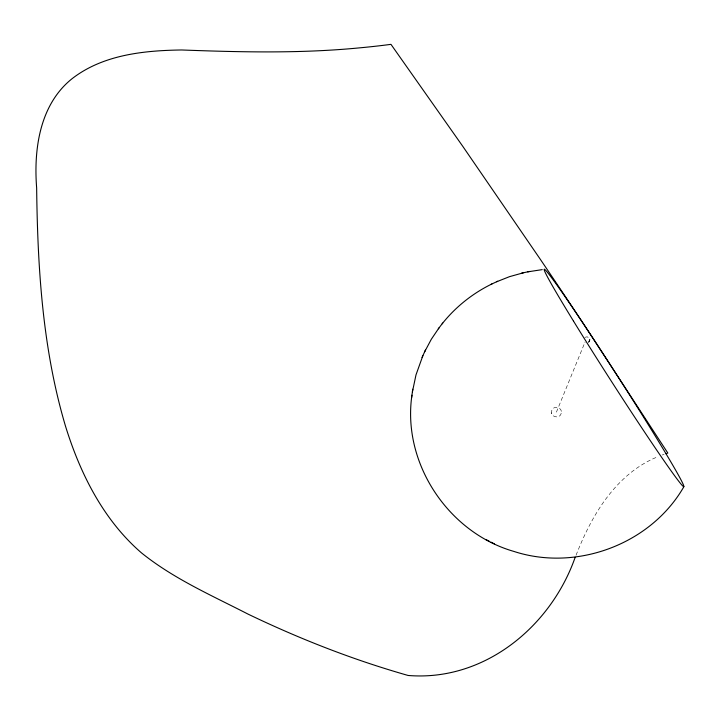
<?xml version="1.0" encoding="UTF-8"?>
<svg xmlns="http://www.w3.org/2000/svg" width="720" height="720" viewBox="0 0 720 720"><rect width="100%" height="100%" fill="white"/><g stroke="black" fill="none" stroke-linecap="round" stroke-linejoin="round"><path stroke-width="0.54" stroke-dasharray="3.6 2.7" d="M561.213 413.253C560.034 419.526 549.711 416.979 551.655 410.859C552.978 404.955 562.653 407.169 561.258 413.037M556.416 412.137L584.91 342.378M576.054 555.228C588.537 523.44 605.619 491.823 633.267 470.727A70.551 44.055 -34.2 0 1 653.229 458.685L658.341 456.507M584.865 337.338L587.178 336.789L589.32 338.238M662.256 454.986L664.11 454.347M584.793 342.117L585.189 342.405M551.538 412.839L551.673 413.469"/><path stroke-width="1.08" d="M411.93 395.217C402.003 463.086 448.227 532.611 513.891 551.421C576.657 571.923 651.087 544.086 683.955 486.567M412.398 391.932L415.998 374.868L422.883 355.635M411.552 398.043L412.758 389.223M575.181 557.289C550.809 626.778 484.173 681.705 408.123 675.468A339.597 121.437 18.6 0 1 364.302 661.815C324.549 648.333 285.714 632.214 247.887 614.034C211.572 595.377 173.556 578.709 141.561 552.951C103.455 520.092 80.208 473.661 65.538 426.276C42.561 349.11 37.602 268.002 36.648 187.92C33.597 149.193 39.744 104.589 71.964 78.777C102.879 54.72 143.766 50.508 181.647 49.977C240.723 52.173 300.015 53.595 358.965 47.916A161.037 28.971 -3.6 0 0 390.969 44.352L462.762 146.313L539.622 258.291A440.352 16.29 57.5 0 1 583.065 323.181L667.836 453.06L665.973 453.699M424.674 351.747L431.334 339.237L438.984 327.924M422.064 357.444L425.421 350.091M589.32 341.271L589.716 339.435M589.347 341.226L588.483 342.18M442.161 323.793C455.481 307.026 472.635 293.337 491.895 283.968M438.3 328.815L442.728 323.055M496.638 281.754L509.544 276.651L523.476 272.763M491.013 284.382L497.691 281.259M527.724 271.845L542.25 269.622M521.631 273.159L529.731 271.413M485.82 539.487L489.213 541.215M491.013 542.151L494.334 543.843M573.561 321.201A129.096 4.005 57.3 0 0 683.685 486.585A129.096 4.005 57.3 0 0 585.063 326.277A129.096 4.005 57.3 0 0 573.561 321.201"/></g></svg>
